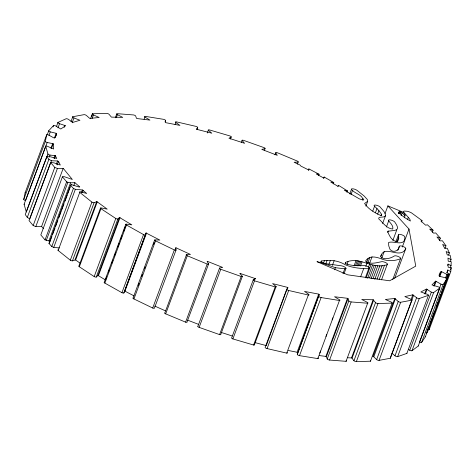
<?xml version="1.0" encoding="UTF-8"?>
<svg xmlns="http://www.w3.org/2000/svg" width="475" height="475" viewBox="0 0 475 475"><rect width="100%" height="100%" fill="white"/><g stroke="black" fill="none" stroke-linecap="round" stroke-linejoin="round"><path stroke-width="0.71" d="M394.713 278.308L405.775 248.562A3.42 1.051 20.4 0 0 402.776 246.377A3.42 1.051 20.4 0 0 399.338 246.27C399.172 250.942 392.789 253.312 389.981 249.328L388.746 245.848L388.603 242.476C393.971 240.498 405.199 247.303 404.837 236.811A3.42 1.051 20.4 0 0 401.268 234.644A3.42 1.051 20.4 0 0 398.424 234.935L398.786 238.373L397.504 241.834M318.594 175.649L319.105 174.266L308.892 168.916L308.881 170.086L300.853 166.06L300.046 165.057L294.138 162.266L298.14 162.07L297.368 164.148M450.27 267.734L451.042 265.662L451.25 261.695L448.234 261.244L447.955 258.062L451.066 259.582L450.294 261.654M427.981 329.044L429.145 329.674L429.376 327.738M429.145 329.674L450.757 271.575L451.22 267.698L448.168 267.211L448.085 264.094L451.042 265.662M144.115 119.118L144.887 117.046A1.627 0.499 20.4 0 1 145.356 116.375L163.727 119.356A1.627 0.499 20.4 0 1 165.567 120.519L165.241 122.277L165.775 122.681L179.942 125.4L175.857 122.55A1.627 0.499 20.4 0 1 176.486 121.867L196.145 126.427A1.627 0.499 20.4 0 1 197.719 127.466L196.953 129.538M347.617 357.717L351.821 357.972L353.94 360.739A1.627 0.499 20.4 0 0 356.357 361.635L370.476 361.202L392.083 303.103L377.969 303.531A1.627 0.499 20.4 0 1 375.547 302.634L373.124 299.767L361.766 299.476L367.418 302.397A1.627 0.499 20.4 0 1 367.656 303.222L346.049 361.321L329.567 360.044A1.627 0.499 20.4 0 1 327.228 359.035L348.84 300.93L348.021 298.567L347.492 298.306L334.548 296.756L339.595 299.802A1.627 0.499 20.4 0 1 339.453 300.497L317.846 358.601L299.505 355.65A1.627 0.499 20.4 0 1 297.291 354.409L319.23 294.548L318.398 294.061L304.522 291.418L308.602 294.268A1.627 0.499 20.4 0 1 308.334 295.017L286.722 353.115L267.081 348.585A1.627 0.499 20.4 0 1 265.115 347.439L286.722 289.334L288.028 287.707L287.47 287.363L272.614 283.593L276.088 286.532L254.481 344.636A1.627 0.499 20.4 0 1 253.597 345.028L232.887 338.924A1.627 0.499 20.4 0 1 231.705 337.796L253.317 279.698L255.52 278.665L240.13 273.44L239.822 273.517L242.393 276.284L220.786 334.382A1.627 0.499 20.4 0 1 219.581 334.608L199.138 327.37A1.627 0.499 20.4 0 1 197.784 326.224M297.291 354.409L319.23 294.548M365.887 206.132L367.692 201.287L367.282 199.435L364.093 195.979L356.897 190.255A3.42 1.051 20.4 0 0 352.337 188.812A3.42 1.051 20.4 0 0 352.533 190.451L350.989 194.602M46.704 134.728L45.357 141.336A1.627 0.499 20.4 0 0 47.191 142.5L25.585 200.598A1.627 0.499 20.4 0 1 23.75 199.435L25.098 192.826L46.704 134.728A1.627 0.499 20.4 0 1 48.646 135.037L53.818 137.881C54.88 138.783 57.677 133.327 56.169 133.303L50.267 131.884A1.627 0.499 20.4 0 1 48.741 130.72L53.616 125.471A1.627 0.499 20.4 0 1 55.694 125.952L60.794 129.016L65.615 125.738L59.547 123.696A1.627 0.499 20.4 0 1 57.974 122.431L56.43 126.582M382.618 223.458L385.445 215.846C385.724 212.194 382.025 209.6 380.065 206.928A3.42 1.051 20.4 0 0 375.63 205.081A3.42 1.051 20.4 0 0 374.549 206.251L372.75 211.09M104.702 282.209A1.627 0.499 20.4 0 0 104.862 283.1L121.927 292.683A1.627 0.499 20.4 0 0 123.874 293.004L146.027 232.982L159.855 240.083L155.254 239.845A1.627 0.499 20.4 0 0 155.545 240.861L133.938 298.959L152.707 308.026A1.627 0.499 20.4 0 0 154.47 308.032L176.077 249.933L175.507 247.825L176.16 247.867L190.445 254.434L186.544 254.636L165.193 312.045M123.874 293.004L146.027 232.982M450.757 271.575L447.836 269.996L447.04 272.81L449.095 273.95L427.482 332.055L426.71 332.993L426.004 332.886M333.272 183.902L333.782 182.519L324.176 177.033L323.831 178.089L316.225 173.933L319.105 174.266M47.197 134.87L48.741 130.72M23.75 199.435L45.357 141.336M48.978 135.345L50.267 131.884M26.321 212.052L24.094 204.286L45.707 146.187A1.627 0.499 20.4 0 1 47.453 146.318L53.651 149.013L53.236 143.723L47.191 142.5M53.099 126.855L53.616 125.471M45.707 146.187L47.928 153.953A1.627 0.499 20.4 0 0 50.012 155.082L55.296 155.652L56.757 158.448L47.791 156.115L46.853 156.435L25.24 214.54L27.295 217.431L29.812 218.868L51.425 160.764L57.546 160.954L58.562 161.447L60.283 165.045L53.996 162.866L50.623 162.474L29.017 220.578L33.179 225.542L35.803 226.587L41.598 226.427L43.421 228.659M26.576 211.363L47.928 153.953M58.003 127.846L59.547 123.696M54.37 138.142L56.169 133.303M50.926 148.289L52.731 143.45M55.07 137.732L56.614 133.582M51.431 148.562L53.236 143.723M49.24 157.16L50.012 155.082M27.295 217.431L48.907 159.327L46.853 156.435M64.161 127.359L64.933 125.287M53.96 158.3L54.987 155.533M54.518 158.567L55.545 155.8M70.977 121.564L72.782 116.725L84.164 114.629A1.627 0.499 20.4 0 1 86.551 115.585L89.763 118.423L99.168 117.485L93.45 114.897A1.627 0.499 20.4 0 1 92.702 113.768L106.869 113.365A1.627 0.499 20.4 0 1 108.983 114.243L111.411 117.117L122.758 117.396L117.438 114.659A1.627 0.499 20.4 0 1 116.856 113.65L133.635 114.956A1.627 0.499 20.4 0 1 135.624 115.918L136.473 118.287L137.008 118.554L149.94 120.092L144.887 117.046M33.179 225.542L54.785 167.438L50.623 162.474M56.258 164.409L57.546 160.954M72.158 122.782L73.957 117.937A1.627 0.499 20.4 0 1 72.782 116.725M57.273 164.902L58.562 161.447M35.803 226.587L57.41 168.488L63.205 168.328L72.325 179.467L63.959 176.581L62.427 176.825L40.814 234.929L45.036 239.905L48.925 240.908L50.374 240.867M41.598 226.427L63.205 168.328M45.036 239.905L66.642 181.8L62.427 176.825M90.523 118.72L92.322 113.881M91.675 116.535L92.702 113.768M46.301 240.409L67.907 182.305L70.532 182.81L74.878 182.679L79.735 186.883L79.313 187.102L71.197 184.543L70.585 185.363L48.978 243.461L51.805 246.507L53.746 247.404L59.393 247.926M92.162 118.352L93.45 114.897M48.925 240.908L70.532 182.81M49.845 241.953L51.9 236.419M52.672 234.341L54.987 228.119M55.504 226.735L57.819 220.513M58.847 217.746L61.162 211.518M61.679 210.134L63.994 203.912M65.022 201.145L67.337 194.916M67.848 193.533L70.163 187.31M70.68 185.927L71.197 184.543M73.845 185.446L74.878 182.679M51.805 246.507L73.411 188.409L70.585 185.363M53.746 247.404L75.353 189.299L82.418 189.958L86.699 193.462L80.435 191.799A1.627 0.499 20.4 0 0 79.758 192.381L58.152 250.479L70.312 260.211A1.627 0.499 20.4 0 0 72.467 260.852L75.495 259.902L80.673 263.577M81.385 192.725L82.418 189.958M82.413 192.351L83.184 190.273M115.312 117.8L116.601 114.338M116.405 117.426L117.438 114.659M70.312 260.211L91.918 202.112L79.758 192.381M72.467 260.852L94.08 202.748L96.668 201.703L97.256 201.863L107.213 209.137L101.211 207.925A1.627 0.499 20.4 0 0 100.949 208.679L79.343 266.778L94.181 276.587A1.627 0.499 20.4 0 0 96.265 277.067L97.856 275.559L119.462 217.461L131.824 224.865L126.308 224.105A1.627 0.499 20.4 0 0 126.469 225.002L104.862 283.1M75.062 259.801L96.668 201.703M75.644 259.962L97.256 201.863M78.909 266.125L100.522 208.026M94.181 276.587L115.787 218.482L100.949 208.679M96.265 277.067L117.871 218.969L119.462 217.461M105.598 280.024L98.414 275.678L120.021 217.58M104.185 282.399L125.792 224.301M105.474 280.131L106.756 276.676M108.3 272.525L109.588 269.07M111.643 263.536L112.931 260.074M114.475 255.924L115.763 252.468M117.818 246.935L119.106 243.473M120.65 239.323L121.933 235.867M123.476 231.717L125.281 226.872M165.051 121.903L165.567 120.519M175.085 124.622L175.857 122.55M121.927 292.683L143.533 234.585A1.627 0.499 20.4 0 0 145.481 234.899M124.414 291.08L124.937 291.157L146.543 233.053M133.036 298.092L154.648 239.994M138.273 285.499L139.044 283.421M141.621 276.509L142.387 274.431M144.447 268.897L145.219 266.825M153.449 244.69L154.221 242.612M207.296 133.018L208.323 130.251A1.627 0.499 20.4 0 1 209.582 129.954L229.942 135.951A1.627 0.499 20.4 0 1 231.23 136.984L230.458 139.056M152.707 308.026L174.319 249.927A1.627 0.499 20.4 0 0 176.077 249.933M175.495 249.197L176.005 247.813M197.956 326.153L219.569 268.054L222.662 267.425L207.824 261.505L207.118 261.488L208.644 263.845L187.037 321.943A1.627 0.499 20.4 0 1 185.594 322.145L165.686 313.868L187.292 255.764A1.627 0.499 20.4 0 1 186.544 254.636M241.27 142.559L242.042 140.487A1.627 0.499 20.4 0 1 243.645 140.386L264.082 147.642A1.627 0.499 20.4 0 1 265.05 148.639L264.278 150.712M185.594 322.145L207.201 264.041A1.627 0.499 20.4 0 0 208.644 263.845M199.138 327.37L220.75 269.272A1.627 0.499 20.4 0 1 219.569 268.054M274.966 154.826L275.738 152.748A1.627 0.499 20.4 0 1 277.637 152.855L297.528 161.15A1.627 0.499 20.4 0 1 298.14 162.07M219.581 334.608L241.187 276.503A1.627 0.499 20.4 0 0 242.393 276.284M254.683 279.722L255.2 278.338M232.887 338.924L254.493 280.826A1.627 0.499 20.4 0 1 253.317 279.698M308.376 170.299L308.892 168.916M253.597 345.028L275.209 286.924A1.627 0.499 20.4 0 0 276.088 286.532M323.659 178.416L324.176 177.033M266.273 345.669L287.618 287.423M267.081 348.585L288.687 290.486A1.627 0.499 20.4 0 1 286.722 289.334M337.992 186.723L338.509 185.339L347.445 190.902L346.928 192.286M321.035 262.39L321.545 261.007C329.555 259.599 337.939 260.336 344.975 264.628C352.391 268.001 360.685 268.553 368.719 268.731A3.42 1.051 20.4 0 0 368.553 267.098A3.42 1.051 20.4 0 0 363.992 265.638C357.96 265.739 351.595 265.964 345.895 263.708L345.224 262.918L345.646 262.331C359.783 255.859 372.756 270.055 387.161 264.664A3.42 1.051 20.4 0 0 385.884 262.723A3.42 1.051 20.4 0 0 381.502 261.707C376.509 262.711 370.34 264.664 365.839 261.505L365.702 260.716C369.948 254.832 377.049 257.123 382.541 259.32C388.36 261.333 394.832 261.078 400.514 258.715A3.42 1.051 20.4 0 0 398.561 256.642A3.42 1.051 20.4 0 0 394.434 255.948C390.664 258.293 385.154 260.116 381.17 257.331L380.718 256.452C384.299 243.734 400.324 260.152 405.775 248.562M323.416 263.441L324.443 260.674M349.766 193.907L351.565 189.068M325.767 263.922L327.049 260.466M328.825 264.587L330.368 260.437M297.623 352.652L297.089 352.248L318.701 294.15M332.375 265.442L334.174 260.597M299.505 355.65L321.112 297.552L339.453 300.497M334.637 269.782L335.409 267.704L344.761 268.803A3.42 1.051 20.4 0 0 345.319 267.425A3.42 1.051 20.4 0 0 340.789 265.727L324.853 263.572L321.171 262.158L320.833 261.529L321.545 261.007M362.526 199.951C363.856 195.629 354.736 193.307 352.533 190.451M345.135 263.714L345.646 262.331M342.962 273.642L344.761 268.803M347.029 264.433L348.062 261.666M344.179 273.303L345.978 268.464M319.788 353.062L320.56 350.983M325.963 336.46L326.735 334.382M332.138 319.859L332.91 317.781M354 266.03L356.054 260.496M355.532 265.442L357.331 260.603M375.428 212.705L376.972 208.555L374.549 206.251M356.755 265.638L358.56 260.799M357.942 265.911L359.747 261.072M377.631 214.124L378.913 210.662L376.972 208.555M359.367 265.561L360.911 261.41M319.402 355.579L325.886 356.404L347.492 298.306M327.228 359.035L326.414 356.672L348.021 298.567M360.519 265.947L362.063 261.796M381.021 215.644L381.538 214.261L378.913 210.662M329.567 360.044L351.173 301.946L367.656 303.222M360.626 276.848L363.713 268.547M366.581 262.693L368.125 258.543M385.065 213.501L387.891 205.895L403.328 212.295L404.819 214.379L405.038 215.733L404.267 217.805M365.809 266.362L366.837 263.595M367.781 263.15L369.841 257.616M369.455 263.72L372.032 256.803M368.481 267.217L369.508 264.45M365.37 277.721L368.719 268.731M366.077 277.964L370.963 264.824M386.407 227.026L388.722 220.798A3.42 1.051 20.4 0 1 390.492 219.937A3.42 1.051 20.4 0 1 394.701 221.944C401.69 231.729 394.351 230.031 387.879 231.301L387.737 231.8C389.423 235.861 391.923 241.33 396.963 241.442L397.836 240.938M367.626 278.279L372.513 265.139M369.538 277.833L374.169 265.382M387.707 232.34L388.223 230.957M371.064 278.688L375.951 265.549M380.796 256.358L381.312 254.974M372.982 278.76L377.868 265.614M381.704 258.269L384.275 251.352M398.804 212.901C399.671 208.84 403.839 215.116 405.038 215.733M398.656 213.572L399.428 211.494M398.828 213.542L399.6 211.464M399.154 213.584L399.926 211.506M374.787 279.407L379.935 265.572M399.522 213.714L400.294 211.636M399.926 213.922L400.698 211.85M377.019 279.247L382.161 265.412M401.072 215.65L402.099 212.883M392.89 240.338L396.75 229.959M379.163 279.638L384.566 265.109M351.518 357.865L373.124 299.767M352.082 358.108L373.694 300.01M381.502 279.876L387.161 264.664M395.853 241.846L398.424 234.935M396.999 241.609L398.804 236.77M353.94 360.739L375.547 302.634M407.544 219.444L408.316 217.366M356.357 361.635L377.969 303.531M397.795 250.42L399.338 246.27M402.301 247.024L408.993 229.039L387.891 205.895M392.795 279.466L400.514 258.715M421.533 221.973L422.049 220.59L411.397 212.818A5.718 1.758 20.4 0 0 407.301 211.274L404.035 211.06L403.322 211.755L408.702 217.793L409.931 219.45L410.388 221.029C406.226 218.666 401.654 215.965 398.804 212.165L399.321 211.518M372.964 356.571L394.82 298.484L398.24 301.512A1.627 0.499 20.4 0 0 400.674 302.266L411.997 300.141A1.627 0.499 20.4 0 0 411.92 299.707L404.848 296.584L412.817 294.815L416.605 297.706A1.627 0.499 20.4 0 0 419.259 298.538L428.486 295.29A1.627 0.499 20.4 0 0 427.304 294.268L420.856 291.971L426.479 289.061L431.342 292.149A1.627 0.499 20.4 0 0 433.622 292.606L439.856 287.945A1.627 0.499 20.4 0 0 438.425 286.906L431.977 284.917L435.599 281.123L441.008 284.139A1.627 0.499 20.4 0 0 443.145 284.442L446.933 278.76L445.348 277.721L439.464 276.337C438.098 276.308 440.378 270.809 441.602 271.676L447.61 274.782L448.317 274.894L449.095 273.95M411.997 300.141L390.391 358.239L379.062 360.365A1.627 0.499 20.4 0 1 376.633 359.617L373.795 356.802L395.408 298.704M376.633 359.617L398.24 301.512M379.062 360.365L400.674 302.266M432.315 232.287L433.087 230.209L427.441 224.806L425.624 225.197L420.915 221L422.049 220.59M411.017 299.654L412.817 294.815M413.636 295.153L390.313 357.812A1.627 0.499 20.4 0 1 390.391 358.239M428.486 295.29L406.879 353.388L397.652 356.636A1.627 0.499 20.4 0 1 394.998 355.805L416.605 297.706M439.559 240.243L440.331 238.171L435.712 232.934L433.622 233.166L429.679 229.081L433.087 230.209M397.652 356.636L419.259 298.538M424.68 293.906L426.479 289.061M425.262 294.061L427.061 289.216M444.933 248.579L445.966 245.812L442.421 240.789L440.07 240.867L436.941 236.93L440.331 238.171M439.856 287.945L418.243 346.043L412.009 350.71A1.627 0.499 20.4 0 1 409.735 350.247L431.342 292.149M433.8 285.962L435.599 281.123M434.358 286.081L436.157 281.242M439.268 276.42L441.067 271.581M412.009 350.71L433.622 292.606M439.803 276.515L441.602 271.676M448.584 255.027L449.356 252.949L447.284 248.294L444.636 248.158L442.617 244.471L445.966 245.812M447.569 265.478L448.085 264.094M441.008 284.139L419.401 342.238A1.627 0.499 20.4 0 0 421.539 342.54L425.327 336.858L448.317 274.894M446.809 272.763L447.836 269.996M421.539 342.54L443.145 284.442M445.532 277.964L446.821 274.508M446.328 278.243L447.61 274.782M426.894 331.675L428.955 326.141M429.727 324.069L431.781 318.535M432.553 316.457L434.613 310.923M435.896 307.468L437.956 301.934M438.728 299.862L440.788 294.328M441.56 292.25L446.447 279.11M450.448 269.77L451.22 267.698M367.692 201.287L364.58 203.454C368.083 208.804 374.757 213.073 380.784 215.442L381.734 215.175L381.538 214.261M338.509 185.339L337.844 186.271L330.737 182.032L333.782 182.519M385.445 215.846C383.883 217.954 380.653 216.345 378.783 217.882L378.765 218.892C382.915 222.597 386.793 228.766 392.783 229.033C393.555 225.821 390.367 223.203 388.722 220.798M48.978 243.461L49.584 242.642M197.719 127.466L196.424 129.099L196.697 129.313L211.826 133.202L208.323 130.251M231.23 136.984L228.95 138.231L244.595 143.302L242.042 140.487M57.974 122.431L66.227 118.702A1.627 0.499 20.4 0 1 68.661 119.528L72.717 122.431L79.937 120.264L73.957 117.937M265.05 148.639L261.796 149.393L277.269 155.349L275.738 152.748M97.856 275.559L98.414 275.678M394.82 298.484L385.379 299.464L391.477 302.177A1.627 0.499 20.4 0 1 392.083 303.103M335.409 267.704L320.815 262.574L316.973 261.672L347.664 274.823L389.619 280.796L415.75 266.119L408.993 229.039M288.266 350.473L297.089 352.248M288.687 290.486L308.334 295.017M373.207 356.588L373.795 356.802M347.445 190.902L344.274 190.148L359.397 198.877L363.244 200.082L363.797 199.625L363.037 198.568M255.609 342.754L266.012 345.527M254.493 280.826L275.209 286.924M221.261 332.435L232.222 335.991M220.75 269.272L241.187 276.503M325.886 356.404L326.414 356.672M124.937 291.157L134.122 295.919M187.583 320.132L198.491 324.336M66.642 181.8L67.907 182.305M54.785 167.438L57.41 168.488M187.292 255.764L207.201 264.041M449.356 252.949L446.126 251.501L447.284 254.95L450.128 255.247L451.066 259.582M154.702 306.025L165.3 310.787M73.411 188.409L75.353 189.299M155.545 240.861L174.319 249.927M126.469 225.002L143.533 234.585M48.907 159.327L51.425 160.764M408.512 349.41L409.735 350.247M392.023 353.252L394.998 355.805M425.095 336.52L425.327 336.858M133.938 298.959A1.627 0.499 20.4 0 1 133.148 297.997M165.686 313.868A1.627 0.499 20.4 0 1 164.938 312.734M346.091 360.691A1.627 0.499 20.4 0 1 346.049 361.321M317.989 357.901A1.627 0.499 20.4 0 1 317.846 358.601M58.152 250.479A1.627 0.499 20.4 0 1 58.188 249.85M79.343 266.778A1.627 0.499 20.4 0 1 79.058 266.048M25.098 192.826A1.627 0.499 20.4 0 1 25.537 192.743M24.094 204.286A1.627 0.499 20.4 0 1 24.415 204.137M370.607 360.84A1.627 0.499 20.4 0 1 370.476 361.202M287.244 352.563A1.627 0.499 20.4 0 1 286.722 353.115M418.22 345.895A1.627 0.499 20.4 0 1 418.243 346.043M406.838 353.103A1.627 0.499 20.4 0 1 406.879 353.388M94.08 202.748A1.627 0.499 20.4 0 1 91.918 202.112M117.871 218.969A1.627 0.499 20.4 0 1 115.787 218.482M321.112 297.552A1.627 0.499 20.4 0 1 318.897 296.305M351.173 301.946A1.627 0.499 20.4 0 1 348.84 300.93"/></g></svg>
